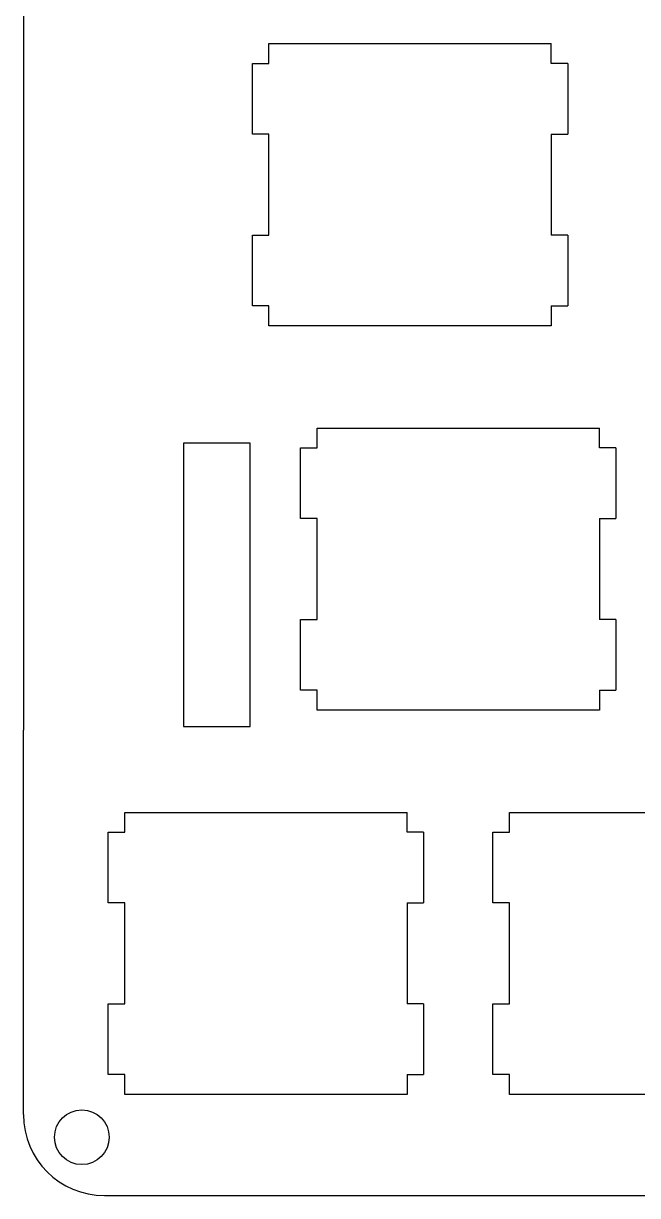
# Model space of a CAD drawing. Extents: x 14 to 304, y 9 to 109.
# Drawn here: x 14.1 to 44.5, y 9.4 to 67.3 of the extents above; entities that cross this region are included whole.
import ezdxf

# ---------------------------------------------------------------- set-up
doc = ezdxf.new("R2010")
doc.units = 0
doc.layers.add('LAYER_1', color=7, linetype='CONTINUOUS')

msp = doc.modelspace()

# ---------------------------------------------------------------- linework, layer by layer
at = {"layer": 'LAYER_1', "linetype": 'BYBLOCK'}
for p, q in [((14.126, 105.31), (14.126, 32.37)), ((14.126, 13.37), (14.126, 32.37)), ((18.126, 9.37), (278.572, 9.37))]:
    msp.add_line(p, q, dxfattribs=at)
msp.add_lwpolyline([(22.027, 46.563), (22.027, 32.563), (25.327, 32.563), (25.327, 46.563)], close=True, dxfattribs=at)
for points in [[(26.252, 66.313, 0), (26.322, 66.313, 0), (26.526, 66.313, 0), (26.851, 66.313, 0), (27.285, 66.313, 0), (27.815, 66.313, 0), (28.431, 66.313, 0), (29.119, 66.313, 0), (29.867, 66.313, 0), (30.664, 66.313, 0), (31.497, 66.313, 0), (32.355, 66.313, 0), (33.224, 66.313, 0), (34.094, 66.313, 0), (34.951, 66.313, 0), (35.784, 66.313, 0), (36.581, 66.313, 0), (37.33, 66.313, 0), (38.018, 66.313, 0), (38.633, 66.313, 0), (39.164, 66.313, 0), (39.598, 66.313, 0), (39.922, 66.313, 0), (40.126, 66.313, 0), (40.197, 66.313, 0)], [(26.252, 65.334, 0), (26.252, 65.339, 0), (26.252, 65.353, 0), (26.252, 65.376, 0), (26.252, 65.406, 0), (26.252, 65.444, 0), (26.252, 65.487, 0), (26.252, 65.535, 0), (26.252, 65.588, 0), (26.252, 65.644, 0), (26.252, 65.702, 0), (26.252, 65.762, 0), (26.252, 65.823, 0), (26.252, 65.884, 0), (26.252, 65.944, 0), (26.252, 66.003, 0), (26.252, 66.059, 0), (26.252, 66.111, 0), (26.252, 66.16, 0), (26.252, 66.203, 0), (26.252, 66.24, 0), (26.252, 66.271, 0), (26.252, 66.293, 0), (26.252, 66.308, 0), (26.252, 66.313, 0)], [(40.197, 65.334, 0), (40.197, 65.339, 0), (40.197, 65.353, 0), (40.197, 65.376, 0), (40.197, 65.406, 0), (40.197, 65.444, 0), (40.197, 65.487, 0), (40.197, 65.535, 0), (40.197, 65.588, 0), (40.197, 65.644, 0), (40.197, 65.702, 0), (40.197, 65.762, 0), (40.197, 65.823, 0), (40.197, 65.884, 0), (40.197, 65.944, 0), (40.197, 66.003, 0), (40.197, 66.059, 0), (40.197, 66.111, 0), (40.197, 66.16, 0), (40.197, 66.203, 0), (40.197, 66.24, 0), (40.197, 66.271, 0), (40.197, 66.293, 0), (40.197, 66.308, 0), (40.197, 66.313, 0)], [(25.44, 61.84, 0), (25.44, 61.858, 0), (25.44, 61.909, 0), (25.44, 61.99, 0), (25.44, 62.099, 0), (25.44, 62.232, 0), (25.44, 62.386, 0), (25.44, 62.558, 0), (25.44, 62.746, 0), (25.44, 62.946, 0), (25.44, 63.154, 0), (25.44, 63.369, 0), (25.44, 63.587, 0), (25.44, 63.805, 0), (25.44, 64.02, 0), (25.44, 64.228, 0), (25.44, 64.428, 0), (25.44, 64.616, 0), (25.44, 64.788, 0), (25.44, 64.942, 0), (25.44, 65.075, 0), (25.44, 65.184, 0), (25.44, 65.265, 0), (25.44, 65.316, 0), (25.44, 65.334, 0)], [(25.44, 65.334, 0), (25.444, 65.334, 0), (25.456, 65.334, 0), (25.475, 65.334, 0), (25.5, 65.334, 0), (25.531, 65.334, 0), (25.567, 65.334, 0), (25.607, 65.334, 0), (25.651, 65.334, 0), (25.697, 65.334, 0), (25.745, 65.334, 0), (25.795, 65.334, 0), (25.846, 65.334, 0), (25.897, 65.334, 0), (25.946, 65.334, 0), (25.995, 65.334, 0), (26.041, 65.334, 0), (26.085, 65.334, 0), (26.125, 65.334, 0), (26.161, 65.334, 0), (26.192, 65.334, 0), (26.217, 65.334, 0), (26.236, 65.334, 0), (26.248, 65.334, 0), (26.252, 65.334, 0)], [(41.008, 65.334, 0), (41.004, 65.334, 0), (40.992, 65.334, 0), (40.973, 65.334, 0), (40.948, 65.334, 0), (40.917, 65.334, 0), (40.881, 65.334, 0), (40.841, 65.334, 0), (40.798, 65.334, 0), (40.751, 65.334, 0), (40.703, 65.334, 0), (40.653, 65.334, 0), (40.602, 65.334, 0), (40.552, 65.334, 0), (40.502, 65.334, 0), (40.453, 65.334, 0), (40.407, 65.334, 0), (40.364, 65.334, 0), (40.324, 65.334, 0), (40.288, 65.334, 0), (40.257, 65.334, 0), (40.232, 65.334, 0), (40.213, 65.334, 0), (40.201, 65.334, 0), (40.197, 65.334, 0)], [(41.008, 65.334, 0), (41.008, 65.316, 0), (41.008, 65.265, 0), (41.008, 65.184, 0), (41.008, 65.075, 0), (41.008, 64.942, 0), (41.008, 64.788, 0), (41.008, 64.616, 0), (41.008, 64.428, 0), (41.008, 64.228, 0), (41.008, 64.02, 0), (41.008, 63.805, 0), (41.008, 63.587, 0), (41.008, 63.369, 0), (41.008, 63.154, 0), (41.008, 62.946, 0), (41.008, 62.746, 0), (41.008, 62.558, 0), (41.008, 62.386, 0), (41.008, 62.232, 0), (41.008, 62.099, 0), (41.008, 61.99, 0), (41.008, 61.909, 0), (41.008, 61.858, 0), (41.008, 61.84, 0)], [(26.252, 61.84, 0), (26.248, 61.84, 0), (26.236, 61.84, 0), (26.217, 61.84, 0), (26.192, 61.84, 0), (26.161, 61.84, 0), (26.125, 61.84, 0), (26.085, 61.84, 0), (26.041, 61.84, 0), (25.995, 61.84, 0), (25.946, 61.84, 0), (25.897, 61.84, 0), (25.846, 61.84, 0), (25.795, 61.84, 0), (25.745, 61.84, 0), (25.697, 61.84, 0), (25.651, 61.84, 0), (25.607, 61.84, 0), (25.567, 61.84, 0), (25.531, 61.84, 0), (25.5, 61.84, 0), (25.475, 61.84, 0), (25.456, 61.84, 0), (25.444, 61.84, 0), (25.44, 61.84, 0)], [(26.252, 56.84, 0), (26.252, 56.865, 0), (26.252, 56.938, 0), (26.252, 57.055, 0), (26.252, 57.21, 0), (26.252, 57.401, 0), (26.252, 57.621, 0), (26.252, 57.868, 0), (26.252, 58.136, 0), (26.252, 58.422, 0), (26.252, 58.721, 0), (26.252, 59.028, 0), (26.252, 59.34, 0), (26.252, 59.652, 0), (26.252, 59.959, 0), (26.252, 60.258, 0), (26.252, 60.544, 0), (26.252, 60.812, 0), (26.252, 61.059, 0), (26.252, 61.279, 0), (26.252, 61.47, 0), (26.252, 61.625, 0), (26.252, 61.742, 0), (26.252, 61.815, 0), (26.252, 61.84, 0)], [(40.197, 61.84, 0), (40.197, 61.815, 0), (40.197, 61.742, 0), (40.197, 61.625, 0), (40.197, 61.47, 0), (40.197, 61.279, 0), (40.197, 61.059, 0), (40.197, 60.812, 0), (40.197, 60.544, 0), (40.197, 60.258, 0), (40.197, 59.959, 0), (40.197, 59.652, 0), (40.197, 59.34, 0), (40.197, 59.028, 0), (40.197, 58.721, 0), (40.197, 58.422, 0), (40.197, 58.136, 0), (40.197, 57.868, 0), (40.197, 57.621, 0), (40.197, 57.401, 0), (40.197, 57.21, 0), (40.197, 57.055, 0), (40.197, 56.938, 0), (40.197, 56.865, 0), (40.197, 56.84, 0)], [(40.197, 61.84, 0), (40.201, 61.84, 0), (40.213, 61.84, 0), (40.232, 61.84, 0), (40.257, 61.84, 0), (40.288, 61.84, 0), (40.324, 61.84, 0), (40.364, 61.84, 0), (40.407, 61.84, 0), (40.453, 61.84, 0), (40.502, 61.84, 0), (40.552, 61.84, 0), (40.602, 61.84, 0), (40.653, 61.84, 0), (40.703, 61.84, 0), (40.751, 61.84, 0), (40.798, 61.84, 0), (40.841, 61.84, 0), (40.881, 61.84, 0), (40.917, 61.84, 0), (40.948, 61.84, 0), (40.973, 61.84, 0), (40.992, 61.84, 0), (41.004, 61.84, 0), (41.008, 61.84, 0)], [(25.44, 53.346, 0), (25.44, 53.364, 0), (25.44, 53.415, 0), (25.44, 53.496, 0), (25.44, 53.605, 0), (25.44, 53.738, 0), (25.44, 53.892, 0), (25.44, 54.064, 0), (25.44, 54.252, 0), (25.44, 54.452, 0), (25.44, 54.66, 0), (25.44, 54.875, 0), (25.44, 55.093, 0), (25.44, 55.311, 0), (25.44, 55.526, 0), (25.44, 55.735, 0), (25.44, 55.934, 0), (25.44, 56.122, 0), (25.44, 56.294, 0), (25.44, 56.448, 0), (25.44, 56.581, 0), (25.44, 56.69, 0), (25.44, 56.771, 0), (25.44, 56.822, 0), (25.44, 56.84, 0)], [(25.44, 56.84, 0), (25.444, 56.84, 0), (25.456, 56.84, 0), (25.475, 56.84, 0), (25.5, 56.84, 0), (25.531, 56.84, 0), (25.567, 56.84, 0), (25.607, 56.84, 0), (25.651, 56.84, 0), (25.697, 56.84, 0), (25.745, 56.84, 0), (25.795, 56.84, 0), (25.846, 56.84, 0), (25.897, 56.84, 0), (25.946, 56.84, 0), (25.995, 56.84, 0), (26.041, 56.84, 0), (26.085, 56.84, 0), (26.125, 56.84, 0), (26.161, 56.84, 0), (26.192, 56.84, 0), (26.217, 56.84, 0), (26.236, 56.84, 0), (26.248, 56.84, 0), (26.252, 56.84, 0)], [(41.008, 56.84, 0), (41.004, 56.84, 0), (40.992, 56.84, 0), (40.973, 56.84, 0), (40.948, 56.84, 0), (40.917, 56.84, 0), (40.881, 56.84, 0), (40.841, 56.84, 0), (40.798, 56.84, 0), (40.751, 56.84, 0), (40.703, 56.84, 0), (40.653, 56.84, 0), (40.602, 56.84, 0), (40.552, 56.84, 0), (40.502, 56.84, 0), (40.453, 56.84, 0), (40.407, 56.84, 0), (40.364, 56.84, 0), (40.324, 56.84, 0), (40.288, 56.84, 0), (40.257, 56.84, 0), (40.232, 56.84, 0), (40.213, 56.84, 0), (40.201, 56.84, 0), (40.197, 56.84, 0)], [(41.008, 56.84, 0), (41.008, 56.822, 0), (41.008, 56.771, 0), (41.008, 56.69, 0), (41.008, 56.581, 0), (41.008, 56.448, 0), (41.008, 56.294, 0), (41.008, 56.122, 0), (41.008, 55.934, 0), (41.008, 55.735, 0), (41.008, 55.526, 0), (41.008, 55.311, 0), (41.008, 55.093, 0), (41.008, 54.875, 0), (41.008, 54.66, 0), (41.008, 54.452, 0), (41.008, 54.252, 0), (41.008, 54.064, 0), (41.008, 53.892, 0), (41.008, 53.738, 0), (41.008, 53.605, 0), (41.008, 53.496, 0), (41.008, 53.415, 0), (41.008, 53.364, 0), (41.008, 53.346, 0)], [(26.252, 53.346, 0), (26.248, 53.346, 0), (26.236, 53.346, 0), (26.217, 53.346, 0), (26.192, 53.346, 0), (26.161, 53.346, 0), (26.125, 53.346, 0), (26.085, 53.346, 0), (26.041, 53.346, 0), (25.995, 53.346, 0), (25.946, 53.346, 0), (25.897, 53.346, 0), (25.846, 53.346, 0), (25.795, 53.346, 0), (25.745, 53.346, 0), (25.697, 53.346, 0), (25.651, 53.346, 0), (25.607, 53.346, 0), (25.567, 53.346, 0), (25.531, 53.346, 0), (25.5, 53.346, 0), (25.475, 53.346, 0), (25.456, 53.346, 0), (25.444, 53.346, 0), (25.44, 53.346, 0)], [(26.252, 52.367, 0), (26.252, 52.372, 0), (26.252, 52.387, 0), (26.252, 52.409, 0), (26.252, 52.44, 0), (26.252, 52.477, 0), (26.252, 52.52, 0), (26.252, 52.569, 0), (26.252, 52.621, 0), (26.252, 52.677, 0), (26.252, 52.736, 0), (26.252, 52.796, 0), (26.252, 52.857, 0), (26.252, 52.918, 0), (26.252, 52.978, 0), (26.252, 53.036, 0), (26.252, 53.092, 0), (26.252, 53.145, 0), (26.252, 53.193, 0), (26.252, 53.236, 0), (26.252, 53.274, 0), (26.252, 53.304, 0), (26.252, 53.327, 0), (26.252, 53.341, 0), (26.252, 53.346, 0)], [(40.197, 53.346, 0), (40.201, 53.346, 0), (40.213, 53.346, 0), (40.232, 53.346, 0), (40.257, 53.346, 0), (40.288, 53.346, 0), (40.324, 53.346, 0), (40.364, 53.346, 0), (40.407, 53.346, 0), (40.453, 53.346, 0), (40.502, 53.346, 0), (40.552, 53.346, 0), (40.602, 53.346, 0), (40.653, 53.346, 0), (40.703, 53.346, 0), (40.751, 53.346, 0), (40.798, 53.346, 0), (40.841, 53.346, 0), (40.881, 53.346, 0), (40.917, 53.346, 0), (40.948, 53.346, 0), (40.973, 53.346, 0), (40.992, 53.346, 0), (41.004, 53.346, 0), (41.008, 53.346, 0)], [(40.197, 53.346, 0), (40.197, 53.341, 0), (40.197, 53.327, 0), (40.197, 53.304, 0), (40.197, 53.274, 0), (40.197, 53.236, 0), (40.197, 53.193, 0), (40.197, 53.145, 0), (40.197, 53.092, 0), (40.197, 53.036, 0), (40.197, 52.978, 0), (40.197, 52.918, 0), (40.197, 52.857, 0), (40.197, 52.796, 0), (40.197, 52.736, 0), (40.197, 52.677, 0), (40.197, 52.621, 0), (40.197, 52.569, 0), (40.197, 52.52, 0), (40.197, 52.477, 0), (40.197, 52.44, 0), (40.197, 52.409, 0), (40.197, 52.387, 0), (40.197, 52.372, 0), (40.197, 52.367, 0)], [(40.197, 52.367, 0), (40.126, 52.367, 0), (39.922, 52.367, 0), (39.598, 52.367, 0), (39.164, 52.367, 0), (38.633, 52.367, 0), (38.018, 52.367, 0), (37.33, 52.367, 0), (36.581, 52.367, 0), (35.784, 52.367, 0), (34.951, 52.367, 0), (34.094, 52.367, 0), (33.224, 52.367, 0), (32.355, 52.367, 0), (31.497, 52.367, 0), (30.664, 52.367, 0), (29.867, 52.367, 0), (29.119, 52.367, 0), (28.431, 52.367, 0), (27.815, 52.367, 0), (27.285, 52.367, 0), (26.851, 52.367, 0), (26.526, 52.367, 0), (26.322, 52.367, 0), (26.252, 52.367, 0)], [(28.627, 46.334, 0), (28.627, 46.339, 0), (28.627, 46.353, 0), (28.627, 46.376, 0), (28.627, 46.406, 0), (28.627, 46.444, 0), (28.627, 46.487, 0), (28.627, 46.535, 0), (28.627, 46.588, 0), (28.627, 46.644, 0), (28.627, 46.702, 0), (28.627, 46.762, 0), (28.627, 46.823, 0), (28.627, 46.884, 0), (28.627, 46.944, 0), (28.627, 47.003, 0), (28.627, 47.059, 0), (28.627, 47.111, 0), (28.627, 47.16, 0), (28.627, 47.203, 0), (28.627, 47.24, 0), (28.627, 47.271, 0), (28.627, 47.293, 0), (28.627, 47.308, 0), (28.627, 47.313, 0)], [(28.627, 47.313, 0), (28.697, 47.313, 0), (28.901, 47.313, 0), (29.226, 47.313, 0), (29.66, 47.313, 0), (30.19, 47.313, 0), (30.806, 47.313, 0), (31.494, 47.313, 0), (32.242, 47.313, 0), (33.039, 47.313, 0), (33.872, 47.313, 0), (34.73, 47.313, 0), (35.599, 47.313, 0), (36.469, 47.313, 0), (37.326, 47.313, 0), (38.159, 47.313, 0), (38.956, 47.313, 0), (39.705, 47.313, 0), (40.393, 47.313, 0), (41.008, 47.313, 0), (41.539, 47.313, 0), (41.973, 47.313, 0), (42.297, 47.313, 0), (42.501, 47.313, 0), (42.572, 47.313, 0)], [(42.572, 46.334, 0), (42.572, 46.339, 0), (42.572, 46.353, 0), (42.572, 46.376, 0), (42.572, 46.406, 0), (42.572, 46.444, 0), (42.572, 46.487, 0), (42.572, 46.535, 0), (42.572, 46.588, 0), (42.572, 46.644, 0), (42.572, 46.702, 0), (42.572, 46.762, 0), (42.572, 46.823, 0), (42.572, 46.884, 0), (42.572, 46.944, 0), (42.572, 47.003, 0), (42.572, 47.059, 0), (42.572, 47.111, 0), (42.572, 47.16, 0), (42.572, 47.203, 0), (42.572, 47.24, 0), (42.572, 47.271, 0), (42.572, 47.293, 0), (42.572, 47.308, 0), (42.572, 47.313, 0)], [(27.815, 42.84, 0), (27.815, 42.858, 0), (27.815, 42.909, 0), (27.815, 42.99, 0), (27.815, 43.099, 0), (27.815, 43.232, 0), (27.815, 43.386, 0), (27.815, 43.558, 0), (27.815, 43.746, 0), (27.815, 43.946, 0), (27.815, 44.154, 0), (27.815, 44.369, 0), (27.815, 44.587, 0), (27.815, 44.805, 0), (27.815, 45.02, 0), (27.815, 45.228, 0), (27.815, 45.428, 0), (27.815, 45.616, 0), (27.815, 45.788, 0), (27.815, 45.942, 0), (27.815, 46.075, 0), (27.815, 46.184, 0), (27.815, 46.265, 0), (27.815, 46.316, 0), (27.815, 46.334, 0)], [(27.815, 46.334, 0), (27.819, 46.334, 0), (27.831, 46.334, 0), (27.85, 46.334, 0), (27.875, 46.334, 0), (27.906, 46.334, 0), (27.942, 46.334, 0), (27.982, 46.334, 0), (28.026, 46.334, 0), (28.072, 46.334, 0), (28.12, 46.334, 0), (28.17, 46.334, 0), (28.221, 46.334, 0), (28.272, 46.334, 0), (28.321, 46.334, 0), (28.37, 46.334, 0), (28.416, 46.334, 0), (28.46, 46.334, 0), (28.5, 46.334, 0), (28.536, 46.334, 0), (28.567, 46.334, 0), (28.592, 46.334, 0), (28.611, 46.334, 0), (28.623, 46.334, 0), (28.627, 46.334, 0)], [(43.383, 46.334, 0), (43.379, 46.334, 0), (43.367, 46.334, 0), (43.348, 46.334, 0), (43.323, 46.334, 0), (43.292, 46.334, 0), (43.256, 46.334, 0), (43.216, 46.334, 0), (43.173, 46.334, 0), (43.126, 46.334, 0), (43.078, 46.334, 0), (43.028, 46.334, 0), (42.977, 46.334, 0), (42.927, 46.334, 0), (42.877, 46.334, 0), (42.828, 46.334, 0), (42.782, 46.334, 0), (42.739, 46.334, 0), (42.699, 46.334, 0), (42.663, 46.334, 0), (42.632, 46.334, 0), (42.607, 46.334, 0), (42.588, 46.334, 0), (42.576, 46.334, 0), (42.572, 46.334, 0)], [(43.383, 46.334, 0), (43.383, 46.316, 0), (43.383, 46.265, 0), (43.383, 46.184, 0), (43.383, 46.075, 0), (43.383, 45.942, 0), (43.383, 45.788, 0), (43.383, 45.616, 0), (43.383, 45.428, 0), (43.383, 45.228, 0), (43.383, 45.02, 0), (43.383, 44.805, 0), (43.383, 44.587, 0), (43.383, 44.369, 0), (43.383, 44.154, 0), (43.383, 43.946, 0), (43.383, 43.746, 0), (43.383, 43.558, 0), (43.383, 43.386, 0), (43.383, 43.232, 0), (43.383, 43.099, 0), (43.383, 42.99, 0), (43.383, 42.909, 0), (43.383, 42.858, 0), (43.383, 42.84, 0)], [(28.627, 42.84, 0), (28.623, 42.84, 0), (28.611, 42.84, 0), (28.592, 42.84, 0), (28.567, 42.84, 0), (28.536, 42.84, 0), (28.5, 42.84, 0), (28.46, 42.84, 0), (28.416, 42.84, 0), (28.37, 42.84, 0), (28.321, 42.84, 0), (28.272, 42.84, 0), (28.221, 42.84, 0), (28.17, 42.84, 0), (28.12, 42.84, 0), (28.072, 42.84, 0), (28.026, 42.84, 0), (27.982, 42.84, 0), (27.942, 42.84, 0), (27.906, 42.84, 0), (27.875, 42.84, 0), (27.85, 42.84, 0), (27.831, 42.84, 0), (27.819, 42.84, 0), (27.815, 42.84, 0)], [(28.627, 37.84, 0), (28.627, 37.865, 0), (28.627, 37.938, 0), (28.627, 38.055, 0), (28.627, 38.21, 0), (28.627, 38.401, 0), (28.627, 38.621, 0), (28.627, 38.868, 0), (28.627, 39.136, 0), (28.627, 39.422, 0), (28.627, 39.721, 0), (28.627, 40.028, 0), (28.627, 40.34, 0), (28.627, 40.652, 0), (28.627, 40.959, 0), (28.627, 41.258, 0), (28.627, 41.544, 0), (28.627, 41.812, 0), (28.627, 42.059, 0), (28.627, 42.279, 0), (28.627, 42.47, 0), (28.627, 42.625, 0), (28.627, 42.742, 0), (28.627, 42.815, 0), (28.627, 42.84, 0)], [(42.572, 42.84, 0), (42.576, 42.84, 0), (42.588, 42.84, 0), (42.607, 42.84, 0), (42.632, 42.84, 0), (42.663, 42.84, 0), (42.699, 42.84, 0), (42.739, 42.84, 0), (42.782, 42.84, 0), (42.828, 42.84, 0), (42.877, 42.84, 0), (42.927, 42.84, 0), (42.977, 42.84, 0), (43.028, 42.84, 0), (43.078, 42.84, 0), (43.126, 42.84, 0), (43.173, 42.84, 0), (43.216, 42.84, 0), (43.256, 42.84, 0), (43.292, 42.84, 0), (43.323, 42.84, 0), (43.348, 42.84, 0), (43.367, 42.84, 0), (43.379, 42.84, 0), (43.383, 42.84, 0)], [(42.572, 42.84, 0), (42.572, 42.815, 0), (42.572, 42.742, 0), (42.572, 42.625, 0), (42.572, 42.47, 0), (42.572, 42.279, 0), (42.572, 42.059, 0), (42.572, 41.812, 0), (42.572, 41.544, 0), (42.572, 41.258, 0), (42.572, 40.959, 0), (42.572, 40.652, 0), (42.572, 40.34, 0), (42.572, 40.028, 0), (42.572, 39.721, 0), (42.572, 39.422, 0), (42.572, 39.136, 0), (42.572, 38.868, 0), (42.572, 38.621, 0), (42.572, 38.401, 0), (42.572, 38.21, 0), (42.572, 38.055, 0), (42.572, 37.938, 0), (42.572, 37.865, 0), (42.572, 37.84, 0)], [(27.815, 34.346, 0), (27.815, 34.364, 0), (27.815, 34.415, 0), (27.815, 34.496, 0), (27.815, 34.605, 0), (27.815, 34.738, 0), (27.815, 34.892, 0), (27.815, 35.064, 0), (27.815, 35.252, 0), (27.815, 35.452, 0), (27.815, 35.66, 0), (27.815, 35.875, 0), (27.815, 36.093, 0), (27.815, 36.311, 0), (27.815, 36.526, 0), (27.815, 36.735, 0), (27.815, 36.934, 0), (27.815, 37.122, 0), (27.815, 37.294, 0), (27.815, 37.448, 0), (27.815, 37.581, 0), (27.815, 37.69, 0), (27.815, 37.771, 0), (27.815, 37.822, 0), (27.815, 37.84, 0)], [(27.815, 37.84, 0), (27.819, 37.84, 0), (27.831, 37.84, 0), (27.85, 37.84, 0), (27.875, 37.84, 0), (27.906, 37.84, 0), (27.942, 37.84, 0), (27.982, 37.84, 0), (28.026, 37.84, 0), (28.072, 37.84, 0), (28.12, 37.84, 0), (28.17, 37.84, 0), (28.221, 37.84, 0), (28.272, 37.84, 0), (28.321, 37.84, 0), (28.37, 37.84, 0), (28.416, 37.84, 0), (28.46, 37.84, 0), (28.5, 37.84, 0), (28.536, 37.84, 0), (28.567, 37.84, 0), (28.592, 37.84, 0), (28.611, 37.84, 0), (28.623, 37.84, 0), (28.627, 37.84, 0)], [(43.383, 37.84, 0), (43.379, 37.84, 0), (43.367, 37.84, 0), (43.348, 37.84, 0), (43.323, 37.84, 0), (43.292, 37.84, 0), (43.256, 37.84, 0), (43.216, 37.84, 0), (43.173, 37.84, 0), (43.126, 37.84, 0), (43.078, 37.84, 0), (43.028, 37.84, 0), (42.977, 37.84, 0), (42.927, 37.84, 0), (42.877, 37.84, 0), (42.828, 37.84, 0), (42.782, 37.84, 0), (42.739, 37.84, 0), (42.699, 37.84, 0), (42.663, 37.84, 0), (42.632, 37.84, 0), (42.607, 37.84, 0), (42.588, 37.84, 0), (42.576, 37.84, 0), (42.572, 37.84, 0)], [(43.383, 37.84, 0), (43.383, 37.822, 0), (43.383, 37.771, 0), (43.383, 37.69, 0), (43.383, 37.581, 0), (43.383, 37.448, 0), (43.383, 37.294, 0), (43.383, 37.122, 0), (43.383, 36.934, 0), (43.383, 36.735, 0), (43.383, 36.526, 0), (43.383, 36.311, 0), (43.383, 36.093, 0), (43.383, 35.875, 0), (43.383, 35.66, 0), (43.383, 35.452, 0), (43.383, 35.252, 0), (43.383, 35.064, 0), (43.383, 34.892, 0), (43.383, 34.738, 0), (43.383, 34.605, 0), (43.383, 34.496, 0), (43.383, 34.415, 0), (43.383, 34.364, 0), (43.383, 34.346, 0)], [(28.627, 34.346, 0), (28.623, 34.346, 0), (28.611, 34.346, 0), (28.592, 34.346, 0), (28.567, 34.346, 0), (28.536, 34.346, 0), (28.5, 34.346, 0), (28.46, 34.346, 0), (28.416, 34.346, 0), (28.37, 34.346, 0), (28.321, 34.346, 0), (28.272, 34.346, 0), (28.221, 34.346, 0), (28.17, 34.346, 0), (28.12, 34.346, 0), (28.072, 34.346, 0), (28.026, 34.346, 0), (27.982, 34.346, 0), (27.942, 34.346, 0), (27.906, 34.346, 0), (27.875, 34.346, 0), (27.85, 34.346, 0), (27.831, 34.346, 0), (27.819, 34.346, 0), (27.815, 34.346, 0)], [(28.627, 33.367, 0), (28.627, 33.372, 0), (28.627, 33.387, 0), (28.627, 33.409, 0), (28.627, 33.44, 0), (28.627, 33.477, 0), (28.627, 33.52, 0), (28.627, 33.569, 0), (28.627, 33.621, 0), (28.627, 33.677, 0), (28.627, 33.736, 0), (28.627, 33.796, 0), (28.627, 33.857, 0), (28.627, 33.918, 0), (28.627, 33.978, 0), (28.627, 34.036, 0), (28.627, 34.092, 0), (28.627, 34.145, 0), (28.627, 34.193, 0), (28.627, 34.236, 0), (28.627, 34.274, 0), (28.627, 34.304, 0), (28.627, 34.327, 0), (28.627, 34.341, 0), (28.627, 34.346, 0)], [(42.572, 34.346, 0), (42.572, 34.341, 0), (42.572, 34.327, 0), (42.572, 34.304, 0), (42.572, 34.274, 0), (42.572, 34.236, 0), (42.572, 34.193, 0), (42.572, 34.145, 0), (42.572, 34.092, 0), (42.572, 34.036, 0), (42.572, 33.978, 0), (42.572, 33.918, 0), (42.572, 33.857, 0), (42.572, 33.796, 0), (42.572, 33.736, 0), (42.572, 33.677, 0), (42.572, 33.621, 0), (42.572, 33.569, 0), (42.572, 33.52, 0), (42.572, 33.477, 0), (42.572, 33.44, 0), (42.572, 33.409, 0), (42.572, 33.387, 0), (42.572, 33.372, 0), (42.572, 33.367, 0)], [(42.572, 34.346, 0), (42.576, 34.346, 0), (42.588, 34.346, 0), (42.607, 34.346, 0), (42.632, 34.346, 0), (42.663, 34.346, 0), (42.699, 34.346, 0), (42.739, 34.346, 0), (42.782, 34.346, 0), (42.828, 34.346, 0), (42.877, 34.346, 0), (42.927, 34.346, 0), (42.977, 34.346, 0), (43.028, 34.346, 0), (43.078, 34.346, 0), (43.126, 34.346, 0), (43.173, 34.346, 0), (43.216, 34.346, 0), (43.256, 34.346, 0), (43.292, 34.346, 0), (43.323, 34.346, 0), (43.348, 34.346, 0), (43.367, 34.346, 0), (43.379, 34.346, 0), (43.383, 34.346, 0)], [(42.572, 33.367, 0), (42.501, 33.367, 0), (42.297, 33.367, 0), (41.973, 33.367, 0), (41.539, 33.367, 0), (41.008, 33.367, 0), (40.393, 33.367, 0), (39.705, 33.367, 0), (38.956, 33.367, 0), (38.159, 33.367, 0), (37.326, 33.367, 0), (36.469, 33.367, 0), (35.599, 33.367, 0), (34.73, 33.367, 0), (33.872, 33.367, 0), (33.039, 33.367, 0), (32.242, 33.367, 0), (31.494, 33.367, 0), (30.806, 33.367, 0), (30.19, 33.367, 0), (29.66, 33.367, 0), (29.226, 33.367, 0), (28.901, 33.367, 0), (28.697, 33.367, 0), (28.627, 33.367, 0)], [(19.127, 28.313, 0), (19.197, 28.313, 0), (19.401, 28.313, 0), (19.726, 28.313, 0), (20.16, 28.313, 0), (20.69, 28.313, 0), (21.306, 28.313, 0), (21.994, 28.313, 0), (22.742, 28.313, 0), (23.539, 28.313, 0), (24.372, 28.313, 0), (25.23, 28.313, 0), (26.099, 28.313, 0), (26.969, 28.313, 0), (27.826, 28.313, 0), (28.659, 28.313, 0), (29.456, 28.313, 0), (30.205, 28.313, 0), (30.893, 28.313, 0), (31.508, 28.313, 0), (32.039, 28.313, 0), (32.473, 28.313, 0), (32.797, 28.313, 0), (33.001, 28.313, 0), (33.072, 28.313, 0)], [(19.127, 27.334, 0), (19.127, 27.339, 0), (19.127, 27.353, 0), (19.127, 27.376, 0), (19.127, 27.406, 0), (19.127, 27.444, 0), (19.127, 27.487, 0), (19.127, 27.535, 0), (19.127, 27.588, 0), (19.127, 27.644, 0), (19.127, 27.702, 0), (19.127, 27.762, 0), (19.127, 27.823, 0), (19.127, 27.884, 0), (19.127, 27.944, 0), (19.127, 28.003, 0), (19.127, 28.059, 0), (19.127, 28.111, 0), (19.127, 28.16, 0), (19.127, 28.203, 0), (19.127, 28.24, 0), (19.127, 28.271, 0), (19.127, 28.293, 0), (19.127, 28.308, 0), (19.127, 28.313, 0)], [(33.072, 27.334, 0), (33.072, 27.339, 0), (33.072, 27.353, 0), (33.072, 27.376, 0), (33.072, 27.406, 0), (33.072, 27.444, 0), (33.072, 27.487, 0), (33.072, 27.535, 0), (33.072, 27.588, 0), (33.072, 27.644, 0), (33.072, 27.702, 0), (33.072, 27.762, 0), (33.072, 27.823, 0), (33.072, 27.884, 0), (33.072, 27.944, 0), (33.072, 28.003, 0), (33.072, 28.059, 0), (33.072, 28.111, 0), (33.072, 28.16, 0), (33.072, 28.203, 0), (33.072, 28.24, 0), (33.072, 28.271, 0), (33.072, 28.293, 0), (33.072, 28.308, 0), (33.072, 28.313, 0)], [(38.127, 28.313, 0), (38.197, 28.313, 0), (38.401, 28.313, 0), (38.726, 28.313, 0), (39.16, 28.313, 0), (39.69, 28.313, 0), (40.306, 28.313, 0), (40.994, 28.313, 0), (41.742, 28.313, 0), (42.539, 28.313, 0), (43.372, 28.313, 0), (44.23, 28.313, 0), (45.099, 28.313, 0)], [(38.127, 27.334, 0), (38.127, 27.339, 0), (38.127, 27.353, 0), (38.127, 27.376, 0), (38.127, 27.406, 0), (38.127, 27.444, 0), (38.127, 27.487, 0), (38.127, 27.535, 0), (38.127, 27.588, 0), (38.127, 27.644, 0), (38.127, 27.702, 0), (38.127, 27.762, 0), (38.127, 27.823, 0), (38.127, 27.884, 0), (38.127, 27.944, 0), (38.127, 28.003, 0), (38.127, 28.059, 0), (38.127, 28.111, 0), (38.127, 28.16, 0), (38.127, 28.203, 0), (38.127, 28.24, 0), (38.127, 28.271, 0), (38.127, 28.293, 0), (38.127, 28.308, 0), (38.127, 28.313, 0)], [(18.315, 23.84, 0), (18.315, 23.858, 0), (18.315, 23.909, 0), (18.315, 23.99, 0), (18.315, 24.099, 0), (18.315, 24.232, 0), (18.315, 24.386, 0), (18.315, 24.558, 0), (18.315, 24.746, 0), (18.315, 24.946, 0), (18.315, 25.154, 0), (18.315, 25.369, 0), (18.315, 25.587, 0), (18.315, 25.805, 0), (18.315, 26.02, 0), (18.315, 26.228, 0), (18.315, 26.428, 0), (18.315, 26.616, 0), (18.315, 26.788, 0), (18.315, 26.942, 0), (18.315, 27.075, 0), (18.315, 27.184, 0), (18.315, 27.265, 0), (18.315, 27.316, 0), (18.315, 27.334, 0)], [(18.315, 27.334, 0), (18.319, 27.334, 0), (18.331, 27.334, 0), (18.35, 27.334, 0), (18.375, 27.334, 0), (18.406, 27.334, 0), (18.442, 27.334, 0), (18.482, 27.334, 0), (18.526, 27.334, 0), (18.572, 27.334, 0), (18.62, 27.334, 0), (18.67, 27.334, 0), (18.721, 27.334, 0), (18.772, 27.334, 0), (18.821, 27.334, 0), (18.87, 27.334, 0), (18.916, 27.334, 0), (18.96, 27.334, 0), (19, 27.334, 0), (19.036, 27.334, 0), (19.067, 27.334, 0), (19.092, 27.334, 0), (19.111, 27.334, 0), (19.123, 27.334, 0), (19.127, 27.334, 0)], [(33.883, 27.334, 0), (33.879, 27.334, 0), (33.867, 27.334, 0), (33.848, 27.334, 0), (33.823, 27.334, 0), (33.792, 27.334, 0), (33.756, 27.334, 0), (33.716, 27.334, 0), (33.673, 27.334, 0), (33.626, 27.334, 0), (33.578, 27.334, 0), (33.528, 27.334, 0), (33.477, 27.334, 0), (33.427, 27.334, 0), (33.377, 27.334, 0), (33.328, 27.334, 0), (33.282, 27.334, 0), (33.239, 27.334, 0), (33.199, 27.334, 0), (33.163, 27.334, 0), (33.132, 27.334, 0), (33.107, 27.334, 0), (33.088, 27.334, 0), (33.076, 27.334, 0), (33.072, 27.334, 0)], [(33.883, 27.334, 0), (33.883, 27.316, 0), (33.883, 27.265, 0), (33.883, 27.184, 0), (33.883, 27.075, 0), (33.883, 26.942, 0), (33.883, 26.788, 0), (33.883, 26.616, 0), (33.883, 26.428, 0), (33.883, 26.228, 0), (33.883, 26.02, 0), (33.883, 25.805, 0), (33.883, 25.587, 0), (33.883, 25.369, 0), (33.883, 25.154, 0), (33.883, 24.946, 0), (33.883, 24.746, 0), (33.883, 24.558, 0), (33.883, 24.386, 0), (33.883, 24.232, 0), (33.883, 24.099, 0), (33.883, 23.99, 0), (33.883, 23.909, 0), (33.883, 23.858, 0), (33.883, 23.84, 0)], [(37.315, 23.84, 0), (37.315, 23.858, 0), (37.315, 23.909, 0), (37.315, 23.99, 0), (37.315, 24.099, 0), (37.315, 24.232, 0), (37.315, 24.386, 0), (37.315, 24.558, 0), (37.315, 24.746, 0), (37.315, 24.946, 0), (37.315, 25.154, 0), (37.315, 25.369, 0), (37.315, 25.587, 0), (37.315, 25.805, 0), (37.315, 26.02, 0), (37.315, 26.228, 0), (37.315, 26.428, 0), (37.315, 26.616, 0), (37.315, 26.788, 0), (37.315, 26.942, 0), (37.315, 27.075, 0), (37.315, 27.184, 0), (37.315, 27.265, 0), (37.315, 27.316, 0), (37.315, 27.334, 0)], [(37.315, 27.334, 0), (37.319, 27.334, 0), (37.331, 27.334, 0), (37.35, 27.334, 0), (37.375, 27.334, 0), (37.406, 27.334, 0), (37.442, 27.334, 0), (37.482, 27.334, 0), (37.526, 27.334, 0), (37.572, 27.334, 0), (37.62, 27.334, 0), (37.67, 27.334, 0), (37.721, 27.334, 0), (37.772, 27.334, 0), (37.821, 27.334, 0), (37.87, 27.334, 0), (37.916, 27.334, 0), (37.96, 27.334, 0), (38, 27.334, 0), (38.036, 27.334, 0), (38.067, 27.334, 0), (38.092, 27.334, 0), (38.111, 27.334, 0), (38.123, 27.334, 0), (38.127, 27.334, 0)], [(19.127, 23.84, 0), (19.123, 23.84, 0), (19.111, 23.84, 0), (19.092, 23.84, 0), (19.067, 23.84, 0), (19.036, 23.84, 0), (19, 23.84, 0), (18.96, 23.84, 0), (18.916, 23.84, 0), (18.87, 23.84, 0), (18.821, 23.84, 0), (18.772, 23.84, 0), (18.721, 23.84, 0), (18.67, 23.84, 0), (18.62, 23.84, 0), (18.572, 23.84, 0), (18.526, 23.84, 0), (18.482, 23.84, 0), (18.442, 23.84, 0), (18.406, 23.84, 0), (18.375, 23.84, 0), (18.35, 23.84, 0), (18.331, 23.84, 0), (18.319, 23.84, 0), (18.315, 23.84, 0)], [(19.127, 18.84, 0), (19.127, 18.865, 0), (19.127, 18.938, 0), (19.127, 19.055, 0), (19.127, 19.21, 0), (19.127, 19.401, 0), (19.127, 19.621, 0), (19.127, 19.868, 0), (19.127, 20.136, 0), (19.127, 20.422, 0), (19.127, 20.721, 0), (19.127, 21.028, 0), (19.127, 21.34, 0), (19.127, 21.652, 0), (19.127, 21.959, 0), (19.127, 22.258, 0), (19.127, 22.544, 0), (19.127, 22.812, 0), (19.127, 23.059, 0), (19.127, 23.279, 0), (19.127, 23.47, 0), (19.127, 23.625, 0), (19.127, 23.742, 0), (19.127, 23.815, 0), (19.127, 23.84, 0)], [(33.072, 23.84, 0), (33.072, 23.815, 0), (33.072, 23.742, 0), (33.072, 23.625, 0), (33.072, 23.47, 0), (33.072, 23.279, 0), (33.072, 23.059, 0), (33.072, 22.812, 0), (33.072, 22.544, 0), (33.072, 22.258, 0), (33.072, 21.959, 0), (33.072, 21.652, 0), (33.072, 21.34, 0), (33.072, 21.028, 0), (33.072, 20.721, 0), (33.072, 20.422, 0), (33.072, 20.136, 0), (33.072, 19.868, 0), (33.072, 19.621, 0), (33.072, 19.401, 0), (33.072, 19.21, 0), (33.072, 19.055, 0), (33.072, 18.938, 0), (33.072, 18.865, 0), (33.072, 18.84, 0)], [(33.072, 23.84, 0), (33.076, 23.84, 0), (33.088, 23.84, 0), (33.107, 23.84, 0), (33.132, 23.84, 0), (33.163, 23.84, 0), (33.199, 23.84, 0), (33.239, 23.84, 0), (33.282, 23.84, 0), (33.328, 23.84, 0), (33.377, 23.84, 0), (33.427, 23.84, 0), (33.477, 23.84, 0), (33.528, 23.84, 0), (33.578, 23.84, 0), (33.626, 23.84, 0), (33.673, 23.84, 0), (33.716, 23.84, 0), (33.756, 23.84, 0), (33.792, 23.84, 0), (33.823, 23.84, 0), (33.848, 23.84, 0), (33.867, 23.84, 0), (33.879, 23.84, 0), (33.883, 23.84, 0)], [(38.127, 23.84, 0), (38.123, 23.84, 0), (38.111, 23.84, 0), (38.092, 23.84, 0), (38.067, 23.84, 0), (38.036, 23.84, 0), (38, 23.84, 0), (37.96, 23.84, 0), (37.916, 23.84, 0), (37.87, 23.84, 0), (37.821, 23.84, 0), (37.772, 23.84, 0), (37.721, 23.84, 0), (37.67, 23.84, 0), (37.62, 23.84, 0), (37.572, 23.84, 0), (37.526, 23.84, 0), (37.482, 23.84, 0), (37.442, 23.84, 0), (37.406, 23.84, 0), (37.375, 23.84, 0), (37.35, 23.84, 0), (37.331, 23.84, 0), (37.319, 23.84, 0), (37.315, 23.84, 0)], [(38.127, 18.84, 0), (38.127, 18.865, 0), (38.127, 18.938, 0), (38.127, 19.055, 0), (38.127, 19.21, 0), (38.127, 19.401, 0), (38.127, 19.621, 0), (38.127, 19.868, 0), (38.127, 20.136, 0), (38.127, 20.422, 0), (38.127, 20.721, 0), (38.127, 21.028, 0), (38.127, 21.34, 0), (38.127, 21.652, 0), (38.127, 21.959, 0), (38.127, 22.258, 0), (38.127, 22.544, 0), (38.127, 22.812, 0), (38.127, 23.059, 0), (38.127, 23.279, 0), (38.127, 23.47, 0), (38.127, 23.625, 0), (38.127, 23.742, 0), (38.127, 23.815, 0), (38.127, 23.84, 0)], [(18.315, 15.346, 0), (18.315, 15.364, 0), (18.315, 15.415, 0), (18.315, 15.496, 0), (18.315, 15.605, 0), (18.315, 15.738, 0), (18.315, 15.892, 0), (18.315, 16.064, 0), (18.315, 16.252, 0), (18.315, 16.452, 0), (18.315, 16.66, 0), (18.315, 16.875, 0), (18.315, 17.093, 0), (18.315, 17.311, 0), (18.315, 17.526, 0), (18.315, 17.735, 0), (18.315, 17.934, 0), (18.315, 18.122, 0), (18.315, 18.294, 0), (18.315, 18.448, 0), (18.315, 18.581, 0), (18.315, 18.69, 0), (18.315, 18.771, 0), (18.315, 18.822, 0), (18.315, 18.84, 0)], [(18.315, 18.84, 0), (18.319, 18.84, 0), (18.331, 18.84, 0), (18.35, 18.84, 0), (18.375, 18.84, 0), (18.406, 18.84, 0), (18.442, 18.84, 0), (18.482, 18.84, 0), (18.526, 18.84, 0), (18.572, 18.84, 0), (18.62, 18.84, 0), (18.67, 18.84, 0), (18.721, 18.84, 0), (18.772, 18.84, 0), (18.821, 18.84, 0), (18.87, 18.84, 0), (18.916, 18.84, 0), (18.96, 18.84, 0), (19, 18.84, 0), (19.036, 18.84, 0), (19.067, 18.84, 0), (19.092, 18.84, 0), (19.111, 18.84, 0), (19.123, 18.84, 0), (19.127, 18.84, 0)], [(33.883, 18.84, 0), (33.879, 18.84, 0), (33.867, 18.84, 0), (33.848, 18.84, 0), (33.823, 18.84, 0), (33.792, 18.84, 0), (33.756, 18.84, 0), (33.716, 18.84, 0), (33.673, 18.84, 0), (33.626, 18.84, 0), (33.578, 18.84, 0), (33.528, 18.84, 0), (33.477, 18.84, 0), (33.427, 18.84, 0), (33.377, 18.84, 0), (33.328, 18.84, 0), (33.282, 18.84, 0), (33.239, 18.84, 0), (33.199, 18.84, 0), (33.163, 18.84, 0), (33.132, 18.84, 0), (33.107, 18.84, 0), (33.088, 18.84, 0), (33.076, 18.84, 0), (33.072, 18.84, 0)], [(33.883, 18.84, 0), (33.883, 18.822, 0), (33.883, 18.771, 0), (33.883, 18.69, 0), (33.883, 18.581, 0), (33.883, 18.448, 0), (33.883, 18.294, 0), (33.883, 18.122, 0), (33.883, 17.934, 0), (33.883, 17.735, 0), (33.883, 17.526, 0), (33.883, 17.311, 0), (33.883, 17.093, 0), (33.883, 16.875, 0), (33.883, 16.66, 0), (33.883, 16.452, 0), (33.883, 16.252, 0), (33.883, 16.064, 0), (33.883, 15.892, 0), (33.883, 15.738, 0), (33.883, 15.605, 0), (33.883, 15.496, 0), (33.883, 15.415, 0), (33.883, 15.364, 0), (33.883, 15.346, 0)], [(37.315, 15.346, 0), (37.315, 15.364, 0), (37.315, 15.415, 0), (37.315, 15.496, 0), (37.315, 15.605, 0), (37.315, 15.738, 0), (37.315, 15.892, 0), (37.315, 16.064, 0), (37.315, 16.252, 0), (37.315, 16.452, 0), (37.315, 16.66, 0), (37.315, 16.875, 0), (37.315, 17.093, 0), (37.315, 17.311, 0), (37.315, 17.526, 0), (37.315, 17.735, 0), (37.315, 17.934, 0), (37.315, 18.122, 0), (37.315, 18.294, 0), (37.315, 18.448, 0), (37.315, 18.581, 0), (37.315, 18.69, 0), (37.315, 18.771, 0), (37.315, 18.822, 0), (37.315, 18.84, 0)], [(37.315, 18.84, 0), (37.319, 18.84, 0), (37.331, 18.84, 0), (37.35, 18.84, 0), (37.375, 18.84, 0), (37.406, 18.84, 0), (37.442, 18.84, 0), (37.482, 18.84, 0), (37.526, 18.84, 0), (37.572, 18.84, 0), (37.62, 18.84, 0), (37.67, 18.84, 0), (37.721, 18.84, 0), (37.772, 18.84, 0), (37.821, 18.84, 0), (37.87, 18.84, 0), (37.916, 18.84, 0), (37.96, 18.84, 0), (38, 18.84, 0), (38.036, 18.84, 0), (38.067, 18.84, 0), (38.092, 18.84, 0), (38.111, 18.84, 0), (38.123, 18.84, 0), (38.127, 18.84, 0)], [(19.127, 15.346, 0), (19.123, 15.346, 0), (19.111, 15.346, 0), (19.092, 15.346, 0), (19.067, 15.346, 0), (19.036, 15.346, 0), (19, 15.346, 0), (18.96, 15.346, 0), (18.916, 15.346, 0), (18.87, 15.346, 0), (18.821, 15.346, 0), (18.772, 15.346, 0), (18.721, 15.346, 0), (18.67, 15.346, 0), (18.62, 15.346, 0), (18.572, 15.346, 0), (18.526, 15.346, 0), (18.482, 15.346, 0), (18.442, 15.346, 0), (18.406, 15.346, 0), (18.375, 15.346, 0), (18.35, 15.346, 0), (18.331, 15.346, 0), (18.319, 15.346, 0), (18.315, 15.346, 0)], [(19.127, 14.367, 0), (19.127, 14.372, 0), (19.127, 14.387, 0), (19.127, 14.409, 0), (19.127, 14.44, 0), (19.127, 14.477, 0), (19.127, 14.52, 0), (19.127, 14.569, 0), (19.127, 14.621, 0), (19.127, 14.677, 0), (19.127, 14.736, 0), (19.127, 14.796, 0), (19.127, 14.857, 0), (19.127, 14.918, 0), (19.127, 14.978, 0), (19.127, 15.036, 0), (19.127, 15.092, 0), (19.127, 15.145, 0), (19.127, 15.193, 0), (19.127, 15.236, 0), (19.127, 15.274, 0), (19.127, 15.304, 0), (19.127, 15.327, 0), (19.127, 15.341, 0), (19.127, 15.346, 0)], [(33.072, 15.346, 0), (33.076, 15.346, 0), (33.088, 15.346, 0), (33.107, 15.346, 0), (33.132, 15.346, 0), (33.163, 15.346, 0), (33.199, 15.346, 0), (33.239, 15.346, 0), (33.282, 15.346, 0), (33.328, 15.346, 0), (33.377, 15.346, 0), (33.427, 15.346, 0), (33.477, 15.346, 0), (33.528, 15.346, 0), (33.578, 15.346, 0), (33.626, 15.346, 0), (33.673, 15.346, 0), (33.716, 15.346, 0), (33.756, 15.346, 0), (33.792, 15.346, 0), (33.823, 15.346, 0), (33.848, 15.346, 0), (33.867, 15.346, 0), (33.879, 15.346, 0), (33.883, 15.346, 0)], [(33.072, 15.346, 0), (33.072, 15.341, 0), (33.072, 15.327, 0), (33.072, 15.304, 0), (33.072, 15.274, 0), (33.072, 15.236, 0), (33.072, 15.193, 0), (33.072, 15.145, 0), (33.072, 15.092, 0), (33.072, 15.036, 0), (33.072, 14.978, 0), (33.072, 14.918, 0), (33.072, 14.857, 0), (33.072, 14.796, 0), (33.072, 14.736, 0), (33.072, 14.677, 0), (33.072, 14.621, 0), (33.072, 14.569, 0), (33.072, 14.52, 0), (33.072, 14.477, 0), (33.072, 14.44, 0), (33.072, 14.409, 0), (33.072, 14.387, 0), (33.072, 14.372, 0), (33.072, 14.367, 0)], [(38.127, 15.346, 0), (38.123, 15.346, 0), (38.111, 15.346, 0), (38.092, 15.346, 0), (38.067, 15.346, 0), (38.036, 15.346, 0), (38, 15.346, 0), (37.96, 15.346, 0), (37.916, 15.346, 0), (37.87, 15.346, 0), (37.821, 15.346, 0), (37.772, 15.346, 0), (37.721, 15.346, 0), (37.67, 15.346, 0), (37.62, 15.346, 0), (37.572, 15.346, 0), (37.526, 15.346, 0), (37.482, 15.346, 0), (37.442, 15.346, 0), (37.406, 15.346, 0), (37.375, 15.346, 0), (37.35, 15.346, 0), (37.331, 15.346, 0), (37.319, 15.346, 0), (37.315, 15.346, 0)], [(38.127, 14.367, 0), (38.127, 14.372, 0), (38.127, 14.387, 0), (38.127, 14.409, 0), (38.127, 14.44, 0), (38.127, 14.477, 0), (38.127, 14.52, 0), (38.127, 14.569, 0), (38.127, 14.621, 0), (38.127, 14.677, 0), (38.127, 14.736, 0), (38.127, 14.796, 0), (38.127, 14.857, 0), (38.127, 14.918, 0), (38.127, 14.978, 0), (38.127, 15.036, 0), (38.127, 15.092, 0), (38.127, 15.145, 0), (38.127, 15.193, 0), (38.127, 15.236, 0), (38.127, 15.274, 0), (38.127, 15.304, 0), (38.127, 15.327, 0), (38.127, 15.341, 0), (38.127, 15.346, 0)], [(33.072, 14.367, 0), (33.001, 14.367, 0), (32.797, 14.367, 0), (32.473, 14.367, 0), (32.039, 14.367, 0), (31.508, 14.367, 0), (30.893, 14.367, 0), (30.205, 14.367, 0), (29.456, 14.367, 0), (28.659, 14.367, 0), (27.826, 14.367, 0), (26.969, 14.367, 0), (26.099, 14.367, 0), (25.23, 14.367, 0), (24.372, 14.367, 0), (23.539, 14.367, 0), (22.742, 14.367, 0), (21.994, 14.367, 0), (21.306, 14.367, 0), (20.69, 14.367, 0), (20.16, 14.367, 0), (19.726, 14.367, 0), (19.401, 14.367, 0), (19.197, 14.367, 0), (19.127, 14.367, 0)], [(45.099, 14.367, 0), (44.23, 14.367, 0), (43.372, 14.367, 0), (42.539, 14.367, 0), (41.742, 14.367, 0), (40.994, 14.367, 0), (40.306, 14.367, 0), (39.69, 14.367, 0), (39.16, 14.367, 0), (38.726, 14.367, 0), (38.401, 14.367, 0), (38.197, 14.367, 0), (38.127, 14.367, 0)]]:
    msp.add_polyline3d(points, dxfattribs=at)
at = {"layer": 'LAYER_1'}
msp.add_circle((17.009, 12.252), 1.35, dxfattribs=at)
msp.add_arc((18.126, 13.37), 4, 180, 270, dxfattribs=at)

doc.saveas('drawing.dxf')
